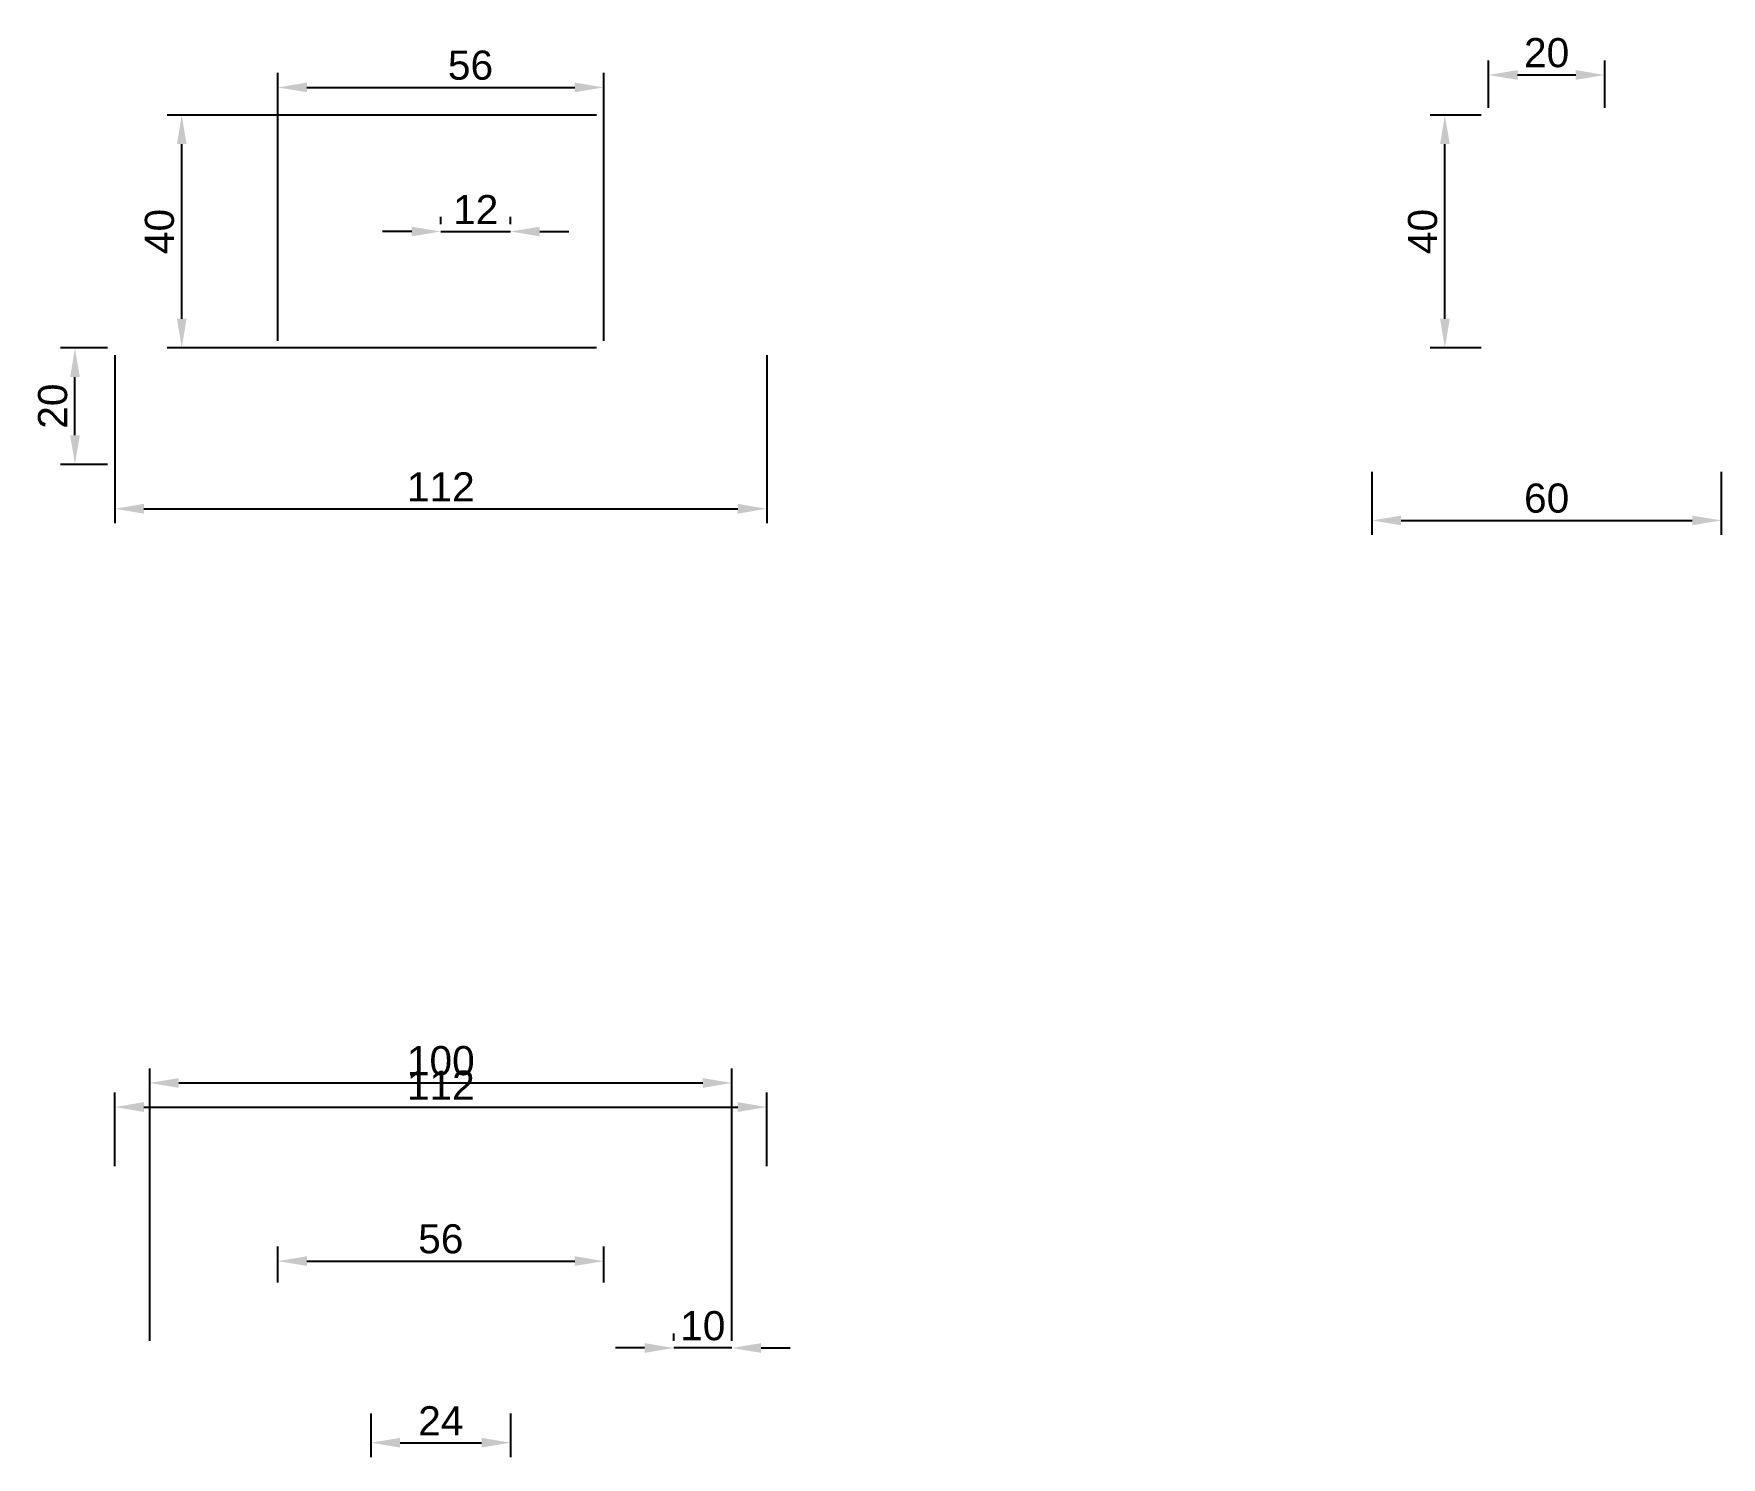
# Paper-space layout 'Лист1' of a CAD drawing. Header units: millimetres. Extents: x 15 to 160, y 65 to 187.
import ezdxf

# ---------------------------------------------------------------- set-up
doc = ezdxf.new("R2010")
doc.units = ezdxf.units.MM
doc.styles.get("Standard").update_dxf_attribs({"font": 'arial.ttf'})
doc.dimstyles.new('ISO-25', dxfattribs={"dimtxt": 2.5, "dimasz": 2.5, "dimexe": 1.25, "dimexo": 0.625, "dimtad": 1, "dimtxsty": 'Standard', "dimcen": 2.5, "dimadec": 0, "dimazin": 0, "dimtfac": 1, "dimtmove": 0, "dimatfit": 3, "dimfxl": 1, "dimarcsym": 0})

# ---------------------------------------------------------------- blocks, each defined once
blk = doc.blocks.new('*D11')
at = {"color": 0, "lineweight": -2, "transparency": 16777216}
for p, q in [((36.03, 160.78), (36.03, 183.78)), ((64.03, 160.78), (64.03, 183.78)), ((38.53, 182.53), (61.53, 182.53))]:
    blk.add_line(p, q, dxfattribs=at)
at = {"color": 0, "transparency": 16777216}
for points in [[(38.53, 182.95), (38.53, 182.12), (36.03, 182.53)], [(61.53, 182.95), (61.53, 182.12), (64.03, 182.53)]]:
    blk.add_solid(points, dxfattribs=at)
at = {"layer": 'Defpoints', "color": 0, "transparency": 16777216}
for p in [(64.03, 182.53), (36.03, 160.16), (64.03, 160.16)]:
    blk.add_point(p, dxfattribs=at)
at = {"color": 0, "transparency": 16777216, "insert": (52.58, 184.43), "char_height": 2.5, "attachment_point": 5}
blk.add_mtext('56', dxfattribs=at)
blk = doc.blocks.new('*D12')
at = {"color": 0, "lineweight": -2, "transparency": 16777216}
for p, q in [((22.03, 159.53), (22.03, 145.1)), ((78.03, 159.53), (78.03, 145.1)), ((24.53, 146.35), (75.53, 146.35))]:
    blk.add_line(p, q, dxfattribs=at)
at = {"color": 0, "transparency": 16777216}
for points in [[(24.53, 146.77), (24.53, 145.93), (22.03, 146.35)], [(75.53, 146.77), (75.53, 145.93), (78.03, 146.35)]]:
    blk.add_solid(points, dxfattribs=at)
at = {"layer": 'Defpoints', "color": 0, "transparency": 16777216}
for p in [(22.03, 160.16), (78.03, 160.16), (78.03, 146.35)]:
    blk.add_point(p, dxfattribs=at)
at = {"color": 0, "transparency": 16777216, "insert": (50.03, 148.23), "char_height": 2.5, "attachment_point": 5}
blk.add_mtext('112', dxfattribs=at)
blk = doc.blocks.new('*D13')
at = {"color": 0, "lineweight": -2, "transparency": 16777216}
for p, q in [((21.41, 160.16), (17.36, 160.16)), ((18.61, 152.66), (18.61, 157.66)), ((21.41, 150.16), (17.36, 150.16))]:
    blk.add_line(p, q, dxfattribs=at)
at = {"color": 0, "transparency": 16777216}
for points in [[(18.2, 157.66), (19.03, 157.66), (18.61, 160.16)], [(18.2, 152.66), (19.03, 152.66), (18.61, 150.16)]]:
    blk.add_solid(points, dxfattribs=at)
at = {"layer": 'Defpoints', "color": 0, "transparency": 16777216}
for p in [(18.61, 160.16), (22.03, 160.16), (22.03, 150.16)]:
    blk.add_point(p, dxfattribs=at)
at = {"color": 0, "transparency": 16777216, "insert": (16.71, 155.16), "char_height": 2.5, "attachment_point": 5, "rotation": 90}
blk.add_mtext('20', dxfattribs=at)
blk = doc.blocks.new('*D14')
at = {"color": 0, "lineweight": -2, "transparency": 16777216}
for p, q in [((63.41, 180.16), (26.53, 180.16)), ((27.78, 162.66), (27.78, 177.66)), ((63.41, 160.16), (26.53, 160.16))]:
    blk.add_line(p, q, dxfattribs=at)
at = {"color": 0, "transparency": 16777216}
for points in [[(27.37, 177.66), (28.2, 177.66), (27.78, 180.16)], [(27.37, 162.66), (28.2, 162.66), (27.78, 160.16)]]:
    blk.add_solid(points, dxfattribs=at)
at = {"layer": 'Defpoints', "color": 0, "transparency": 16777216}
for p in [(27.78, 180.16), (64.03, 180.16), (64.03, 160.16)]:
    blk.add_point(p, dxfattribs=at)
at = {"color": 0, "transparency": 16777216, "insert": (25.88, 170.16), "char_height": 2.5, "attachment_point": 5, "rotation": 90}
blk.add_mtext('40', dxfattribs=at)
blk = doc.blocks.new('*D15')
at = {"color": 0, "lineweight": -2, "transparency": 16777216}
for p, q in [((50.03, 170.78), (50.03, 171.41)), ((56.03, 170.78), (56.03, 171.41)), ((47.53, 170.16), (45.03, 170.16)), ((50.03, 170.16), (56.03, 170.16)), ((58.53, 170.16), (61.03, 170.16))]:
    blk.add_line(p, q, dxfattribs=at)
at = {"color": 0, "transparency": 16777216}
for points in [[(47.53, 170.57), (47.53, 169.74), (50.03, 170.16)], [(58.53, 170.57), (58.53, 169.74), (56.03, 170.16)]]:
    blk.add_solid(points, dxfattribs=at)
at = {"layer": 'Defpoints', "color": 0, "transparency": 16777216}
for p in [(50.03, 170.16), (56.03, 170.16), (56.03, 170.16)]:
    blk.add_point(p, dxfattribs=at)
at = {"color": 0, "transparency": 16777216, "insert": (53.03, 172.04), "char_height": 2.5, "attachment_point": 5}
blk.add_mtext('12', dxfattribs=at)
blk = doc.blocks.new('*D16')
at = {"color": 0, "lineweight": -2, "transparency": 16777216}
for p, q in [((139.37, 180.16), (135.01, 180.16)), ((136.26, 162.66), (136.26, 177.66)), ((139.37, 160.16), (135.01, 160.16))]:
    blk.add_line(p, q, dxfattribs=at)
at = {"color": 0, "transparency": 16777216}
for points in [[(135.85, 177.66), (136.68, 177.66), (136.26, 180.16)], [(135.85, 162.66), (136.68, 162.66), (136.26, 160.16)]]:
    blk.add_solid(points, dxfattribs=at)
at = {"layer": 'Defpoints', "color": 0, "transparency": 16777216}
for p in [(136.26, 180.16), (140, 180.16), (140, 160.16)]:
    blk.add_point(p, dxfattribs=at)
at = {"color": 0, "transparency": 16777216, "insert": (134.36, 170.16), "char_height": 2.5, "attachment_point": 5, "rotation": 90}
blk.add_mtext('40', dxfattribs=at)
blk = doc.blocks.new('*D17')
at = {"color": 0, "lineweight": -2, "transparency": 16777216}
for p, q in [((140, 180.78), (140, 184.85)), ((150, 180.78), (150, 184.85)), ((142.5, 183.6), (147.5, 183.6))]:
    blk.add_line(p, q, dxfattribs=at)
at = {"color": 0, "transparency": 16777216}
for points in [[(142.5, 184.02), (142.5, 183.18), (140, 183.6)], [(147.5, 184.02), (147.5, 183.18), (150, 183.6)]]:
    blk.add_solid(points, dxfattribs=at)
at = {"layer": 'Defpoints', "color": 0, "transparency": 16777216}
for p in [(150, 183.6), (140, 180.16), (150, 180.16)]:
    blk.add_point(p, dxfattribs=at)
at = {"color": 0, "transparency": 16777216, "insert": (145, 185.5), "char_height": 2.5, "attachment_point": 5}
blk.add_mtext('20', dxfattribs=at)
blk = doc.blocks.new('*D18')
at = {"color": 0, "lineweight": -2, "transparency": 16777216}
for p, q in [((130, 149.53), (130, 144.1)), ((160, 149.53), (160, 144.1)), ((132.5, 145.35), (157.5, 145.35))]:
    blk.add_line(p, q, dxfattribs=at)
at = {"color": 0, "transparency": 16777216}
for points in [[(132.5, 145.76), (132.5, 144.93), (130, 145.35)], [(157.5, 145.76), (157.5, 144.93), (160, 145.35)]]:
    blk.add_solid(points, dxfattribs=at)
at = {"layer": 'Defpoints', "color": 0, "transparency": 16777216}
for p in [(130, 150.16), (160, 150.16), (160, 145.35)]:
    blk.add_point(p, dxfattribs=at)
at = {"color": 0, "transparency": 16777216, "insert": (145, 147.25), "char_height": 2.5, "attachment_point": 5}
blk.add_mtext('60', dxfattribs=at)
blk = doc.blocks.new('*D19')
at = {"color": 0, "lineweight": -2, "transparency": 16777216}
for p, q in [((22.03, 89.9), (22.03, 96.22)), ((78.03, 89.9), (78.03, 96.22)), ((24.53, 94.97), (75.53, 94.97))]:
    blk.add_line(p, q, dxfattribs=at)
at = {"color": 0, "transparency": 16777216}
for points in [[(24.53, 95.39), (24.53, 94.55), (22.03, 94.97)], [(75.53, 95.39), (75.53, 94.55), (78.03, 94.97)]]:
    blk.add_solid(points, dxfattribs=at)
at = {"layer": 'Defpoints', "color": 0, "transparency": 16777216}
for p in [(78.03, 94.97), (22.03, 89.28), (78.03, 89.28)]:
    blk.add_point(p, dxfattribs=at)
at = {"color": 0, "transparency": 16777216, "insert": (50.03, 96.85), "char_height": 2.5, "attachment_point": 5}
blk.add_mtext('112', dxfattribs=at)
blk = doc.blocks.new('*D20')
at = {"color": 0, "lineweight": -2, "transparency": 16777216}
for p, q in [((70.03, 74.9), (70.03, 75.53)), ((75.03, 74.9), (75.03, 75.53)), ((67.53, 74.28), (65.03, 74.28)), ((75.03, 74.28), (70.03, 74.28)), ((77.53, 74.28), (80.03, 74.28))]:
    blk.add_line(p, q, dxfattribs=at)
at = {"color": 0, "transparency": 16777216}
for points in [[(67.53, 74.7), (67.53, 73.86), (70.03, 74.28)], [(77.53, 74.7), (77.53, 73.86), (75.03, 74.28)]]:
    blk.add_solid(points, dxfattribs=at)
at = {"layer": 'Defpoints', "color": 0, "transparency": 16777216}
for p in [(70.03, 74.28), (70.03, 74.28), (75.03, 74.28)]:
    blk.add_point(p, dxfattribs=at)
at = {"color": 0, "transparency": 16777216, "insert": (72.53, 76.18), "char_height": 2.5, "attachment_point": 5}
blk.add_mtext('10', dxfattribs=at)
blk = doc.blocks.new('*D21')
at = {"color": 0, "lineweight": -2, "transparency": 16777216}
for p, q in [((25.03, 74.9), (25.03, 98.29)), ((75.03, 74.9), (75.03, 98.29)), ((27.53, 97.04), (72.53, 97.04))]:
    blk.add_line(p, q, dxfattribs=at)
at = {"color": 0, "transparency": 16777216}
for points in [[(27.53, 97.46), (27.53, 96.62), (25.03, 97.04)], [(72.53, 97.46), (72.53, 96.62), (75.03, 97.04)]]:
    blk.add_solid(points, dxfattribs=at)
at = {"layer": 'Defpoints', "color": 0, "transparency": 16777216}
for p in [(75.03, 97.04), (25.03, 74.28), (75.03, 74.28)]:
    blk.add_point(p, dxfattribs=at)
at = {"color": 0, "transparency": 16777216, "insert": (50.03, 98.94), "char_height": 2.5, "attachment_point": 5}
blk.add_mtext('100', dxfattribs=at)
blk = doc.blocks.new('*D22')
at = {"color": 0, "lineweight": -2, "transparency": 16777216}
for p, q in [((36.03, 79.9), (36.03, 82.99)), ((64.03, 79.9), (64.03, 82.99)), ((38.53, 81.74), (61.53, 81.74))]:
    blk.add_line(p, q, dxfattribs=at)
at = {"color": 0, "transparency": 16777216}
for points in [[(38.53, 82.16), (38.53, 81.33), (36.03, 81.74)], [(61.53, 82.16), (61.53, 81.33), (64.03, 81.74)]]:
    blk.add_solid(points, dxfattribs=at)
at = {"layer": 'Defpoints', "color": 0, "transparency": 16777216}
for p in [(64.03, 81.74), (36.03, 79.28), (64.03, 79.28)]:
    blk.add_point(p, dxfattribs=at)
at = {"color": 0, "transparency": 16777216, "insert": (50.03, 83.64), "char_height": 2.5, "attachment_point": 5}
blk.add_mtext('56', dxfattribs=at)
blk = doc.blocks.new('*D23')
at = {"color": 0, "lineweight": -2, "transparency": 16777216}
for p, q in [((44.03, 68.65), (44.03, 64.9)), ((56.03, 68.65), (56.03, 64.9)), ((46.53, 66.15), (53.53, 66.15))]:
    blk.add_line(p, q, dxfattribs=at)
at = {"color": 0, "transparency": 16777216}
for points in [[(46.53, 66.56), (46.53, 65.73), (44.03, 66.15)], [(53.53, 66.56), (53.53, 65.73), (56.03, 66.15)]]:
    blk.add_solid(points, dxfattribs=at)
at = {"layer": 'Defpoints', "color": 0, "transparency": 16777216}
for p in [(44.03, 69.28), (56.03, 69.28), (56.03, 66.15)]:
    blk.add_point(p, dxfattribs=at)
at = {"color": 0, "transparency": 16777216, "insert": (50.03, 68.03), "char_height": 2.5, "attachment_point": 5}
blk.add_mtext('24', dxfattribs=at)

psp = doc.layouts.new('Лист1')

# ---------------------------------------------------------------- dimensions: what is measured, and where the dimension line sits
for base, p1, p2, picture, middle in [((149.997, 183.5991), (139.997, 180.1574), (149.997, 180.1574), '*D17', (144.997, 185.5005)), ((56.0315, 170.1574), (50.0315, 170.1574), (56.0315, 170.1574), '*D15', (53.0315, 172.0375)), ((78.0315, 146.3491), (22.0315, 160.1574), (78.0315, 160.1574), '*D12', (50.0315, 148.2292)), ((159.997, 145.3478), (129.997, 150.1574), (159.997, 150.1574), '*D18', (144.997, 147.2492)), ((75.0315, 97.0398), (25.0315, 74.2786), (75.0315, 74.2786), '*D21', (50.0315, 98.9413)), ((78.0315, 94.9711), (22.0315, 89.2786), (78.0315, 89.2786), '*D19', (50.0315, 96.8513)), ((64.0315, 81.7434), (36.0315, 79.2786), (64.0315, 79.2786), '*D22', (50.0315, 83.6448)), ((70.0315, 74.2786), (75.0315, 74.2786), (70.0315, 74.2786), '*D20', (72.5315, 76.18)), ((56.0315, 66.1483), (44.0315, 69.2786), (56.0315, 69.2786), '*D23', (50.0315, 68.0284))]:
    dim = psp.add_linear_dim(base=base, p1=p1, p2=p2, dimstyle='ISO-25', override={"dimlfac": -2})
    dim.commit()
    dim.dimension.update_dxf_attribs({"geometry": picture, "text_midpoint": middle})
dim = psp.add_linear_dim(base=(64.0315, 182.5322), p1=(36.0315, 160.1574), p2=(64.0315, 160.1574), dimstyle='ISO-25', override={"dimlfac": -2})
dim.commit()
dim.dimension.update_dxf_attribs({"geometry": '*D11', "text_midpoint": (52.5796, 182.5322), "dimtype": 160})
for base, p1, p2, picture, middle in [((27.7839, 180.1574), (64.0315, 160.1574), (64.0315, 180.1574), '*D14', (25.8824, 170.1574)), ((136.262, 180.1574), (139.997, 160.1574), (139.997, 180.1574), '*D16', (134.3605, 170.1574)), ((18.6143, 160.1574), (22.0315, 150.1574), (22.0315, 160.1574), '*D13', (16.7129, 155.1574))]:
    dim = psp.add_linear_dim(base=base, p1=p1, p2=p2, angle=90, dimstyle='ISO-25', override={"dimlfac": -2})
    dim.commit()
    dim.dimension.update_dxf_attribs({"geometry": picture, "text_midpoint": middle})

doc.saveas('drawing.dxf')
